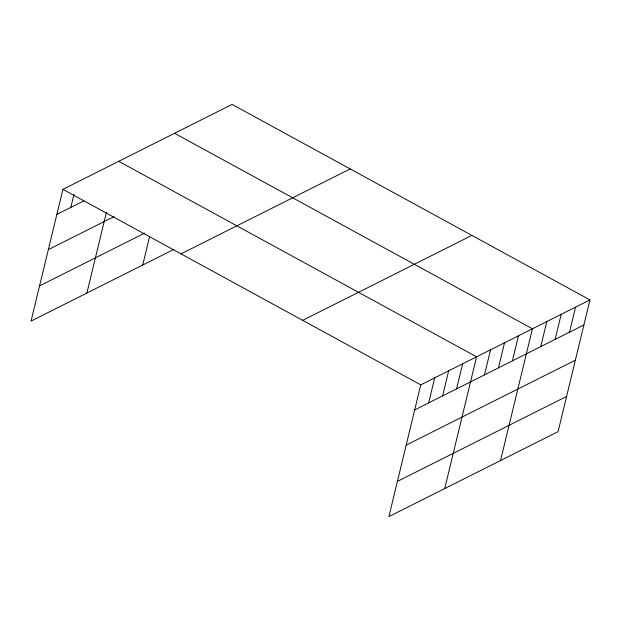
<?xml version="1.0" encoding="UTF-8"?>
<svg xmlns="http://www.w3.org/2000/svg" width="621" height="621" viewBox="0 0 621 621"><rect width="100%" height="100%" fill="white"/><g stroke="black" fill="none" stroke-linecap="round" stroke-linejoin="round"><path stroke-width="0.93" d="M589.95 299.912L420.759 384.849L388.893 516.587L558.077 431.649L589.95 299.912L232.107 104.413L62.923 189.351L31.05 321.088L174.012 249.316M70.817 207.414L73.961 194.42M86.886 293.058L106.416 212.328M142.714 265.027L149.661 236.314M428.653 402.913L434.716 377.84M442.61 395.903L448.68 370.838M456.567 388.901L462.637 363.828M444.721 488.556L476.594 356.819L118.751 161.32M484.489 374.882L490.551 349.809M498.446 367.873L504.508 342.808M512.403 360.871L518.465 335.798M500.557 460.526L532.422 328.788L174.586 133.29M540.744 346.642L546.806 321.569M555.12 339.423L561.19 314.35M569.504 332.204L575.566 307.131M56.853 214.424L83.951 200.824M48.337 249.626L114.023 216.644M39.565 285.893L144.662 233.123M181.006 253.865L350.197 168.928M302.675 320.335L471.859 235.398M414.696 409.922L583.887 324.977M406.181 445.117L575.372 360.18M397.409 481.384L566.593 396.446M62.923 189.351L420.759 384.849"/></g></svg>
